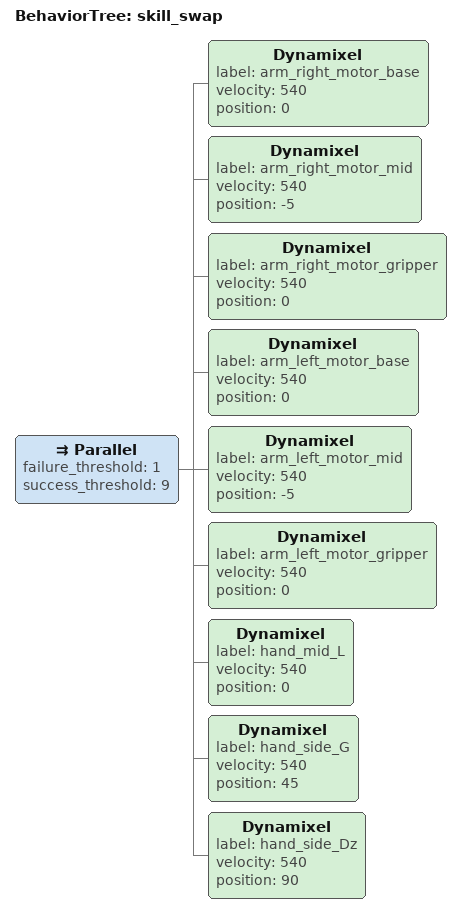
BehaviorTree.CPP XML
<root main_tree_to_execute="skill_swap">
    <BehaviorTree ID="skill_swap">
        <Parallel failure_threshold="1" success_threshold="9">
            <Dynamixel label="arm_right_motor_base" velocity="540" position="0" />
            <Dynamixel label="arm_right_motor_mid" velocity="540" position="-5" />
            <Dynamixel label="arm_right_motor_gripper" velocity="540" position="0" />
            <Dynamixel label="arm_left_motor_base" velocity="540" position="0" />
            <Dynamixel label="arm_left_motor_mid" velocity="540" position="-5" />
            <Dynamixel label="arm_left_motor_gripper" velocity="540" position="0" />
            <Dynamixel label="hand_mid_L"  velocity="540" position="0" />
            <Dynamixel label="hand_side_G" velocity="540" position="45" />
            <Dynamixel label="hand_side_Dz" velocity="540" position="90" />
        </Parallel>
    </BehaviorTree>
</root>
